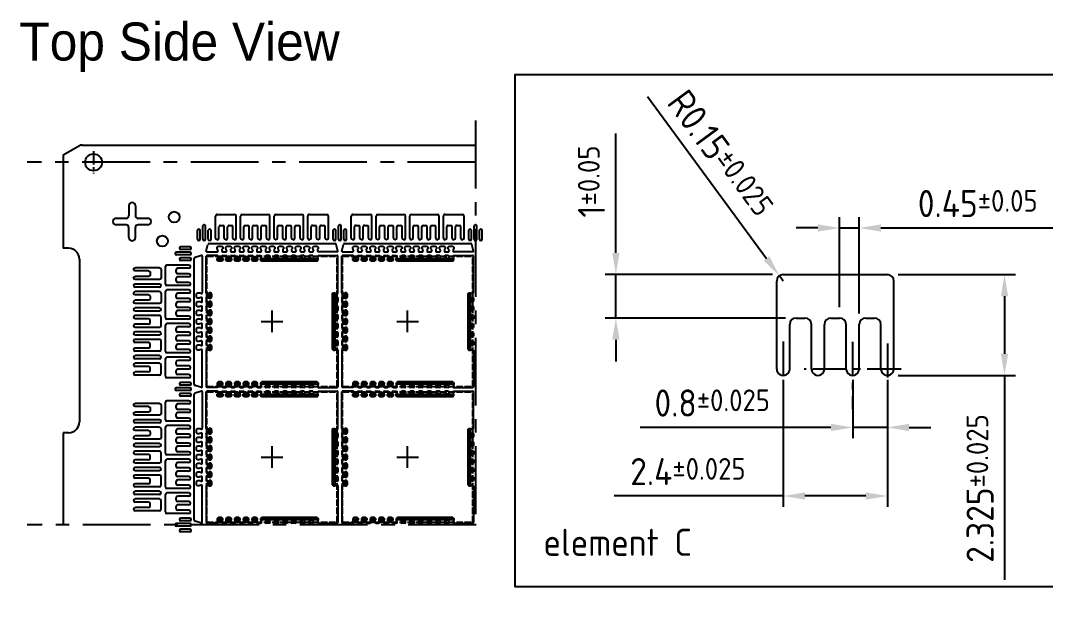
# Model space of a CAD drawing. Extents: x 398 to 764, y 536 to 780.
# Drawn here: x 399 to 493.5, y 726.8 to 780.2 of the extents above; entities that cross this region are included whole.
import ezdxf

# ---------------------------------------------------------------- set-up
doc = ezdxf.new("R2010")
doc.units = 0
for name, pattern in [('AM_ISO02W050', [7.5, 6, -1.5]), ('AXES', [2, 1.25, -0.25, 0.25, -0.25]), ('CONTINU', [0])]:
    doc.linetypes.add(name, pattern=pattern)
for name, color, linetype, lineweight in [('AXIS', 4, 'AXES', 25), ('DIMENSIONS', 3, 'Continuous', 25), ('NOTES', 6, 'CONTINU', 25)]:
    doc.layers.add(name, color=color, linetype=linetype, lineweight=lineweight)
for name, color, linetype in [('bottom leadframe', 7, 'Continuous'), ('leadframe', 7, 'Continuous'), ('Outline', 6, 'AM_ISO02W050'), ('silver', 9, 'Continuous'), ('top leadframe', 5, 'Continuous')]:
    doc.layers.add(name, color=color, linetype=linetype)
doc.styles.get("Standard").update_dxf_attribs({"font": 'ISOCP.SHX', "bigfont": 'bigfont.shx'})
doc.dimstyles.new('ST standard', dxfattribs={"dimtxt": 2.5, "dimasz": 3.5, "dimexe": 1, "dimexo": 1, "dimgap": 1, "dimtad": 1, "dimdec": 3, "dimdsep": 46, "dimtxsty": 'STANDARD', "dimcen": 0, "dimclrd": 3, "dimclre": 3, "dimclrt": 1, "dimadec": 0, "dimazin": 2, "dimtol": 1, "dimtp": 0.1, "dimtm": 0.1, "dimtfac": 0.8, "dimtdec": 3, "dimtmove": 0, "dimatfit": 3, "dimfxl": 1, "dimtolj": 2, "dimlwd": -1, "dimlwe": -1, "dimarcsym": 1})
doc.dimstyles.new('ST standard$0', dxfattribs={"dimtxt": 2.5, "dimasz": 2, "dimexe": 1, "dimexo": 1, "dimgap": 1, "dimtad": 1, "dimdec": 3, "dimdsep": 46, "dimtxsty": 'STANDARD', "dimcen": 0, "dimclrd": 3, "dimclre": 3, "dimclrt": 1, "dimadec": 0, "dimazin": 2, "dimtol": 1, "dimtp": 0.1, "dimtm": 0.1, "dimtfac": 0.8, "dimtdec": 3, "dimtmove": 0, "dimatfit": 3, "dimfxl": 1, "dimtolj": 2, "dimlwd": -1, "dimlwe": -1, "dimarcsym": 1})

# ---------------------------------------------------------------- blocks, each defined once
blk = doc.blocks.new('*D61')
at = {"layer": 'AXIS', "color": 3, "linetype": 'ByBlock', "ltscale": 50, "transparency": 16777216}
for p, q in [((479.956, 756.783), (490.752, 756.783)), ((489.752, 754.783), (489.752, 749.483)), ((479.956, 747.483), (490.752, 747.483)), ((489.752, 747.483), (489.752, 728.662))]:
    blk.add_line(p, q, dxfattribs=at)
at = {"layer": 'AXIS', "color": 3, "ltscale": 50, "transparency": 16777216}
for points in [[(489.419, 754.783), (490.085, 754.783), (489.752, 756.783)], [(489.419, 749.483), (490.085, 749.483), (489.752, 747.483)]]:
    blk.add_solid(points, dxfattribs=at)
at = {"layer": 'Defpoints', "color": 0, "ltscale": 50, "transparency": 16777216}
for p in [(478.956, 756.783), (478.956, 747.483), (489.752, 747.483)]:
    blk.add_point(p, dxfattribs=at)
at = {"layer": 'AXIS', "color": 1, "ltscale": 50, "transparency": 16777216, "insert": (487.502, 737.072), "char_height": 2.5, "attachment_point": 5, "rotation": 90}
blk.add_mtext('\\A2;2.325{\\H2;±0.025}', dxfattribs=at)
blk = doc.blocks.new('*D62')
at = {"layer": 'AXIS', "color": 3, "linetype": 'ByBlock', "ltscale": 50, "transparency": 16777216}
for p, q in [((475.756, 747.083), (475.756, 741.7)), ((478.956, 747.083), (478.956, 741.7)), ((473.756, 742.7), (456.181, 742.7)), ((478.956, 742.7), (475.756, 742.7)), ((480.956, 742.7), (482.956, 742.7))]:
    blk.add_line(p, q, dxfattribs=at)
at = {"layer": 'AXIS', "color": 3, "ltscale": 50, "transparency": 16777216}
for points in [[(473.756, 743.033), (473.756, 742.367), (475.756, 742.7)], [(480.956, 743.033), (480.956, 742.367), (478.956, 742.7)]]:
    blk.add_solid(points, dxfattribs=at)
at = {"layer": 'Defpoints', "color": 0, "ltscale": 50, "transparency": 16777216}
for p in [(475.756, 748.083), (478.956, 748.083), (475.756, 742.7)]:
    blk.add_point(p, dxfattribs=at)
at = {"layer": 'AXIS', "color": 1, "ltscale": 50, "transparency": 16777216, "insert": (462.811, 744.95), "char_height": 2.5, "attachment_point": 5}
blk.add_mtext('\\A2;0.8{\\H2;±0.025}', dxfattribs=at)
blk = doc.blocks.new('*D63')
at = {"layer": 'AXIS', "color": 3, "linetype": 'ByBlock', "ltscale": 50, "transparency": 16777216}
for p, q in [((469.356, 747.083), (469.356, 735.383)), ((478.956, 747.083), (478.956, 735.383)), ((469.356, 736.383), (453.784, 736.383)), ((476.956, 736.383), (471.356, 736.383))]:
    blk.add_line(p, q, dxfattribs=at)
at = {"layer": 'AXIS', "color": 3, "ltscale": 50, "transparency": 16777216}
for points in [[(471.356, 736.716), (471.356, 736.05), (469.356, 736.383)], [(476.956, 736.716), (476.956, 736.05), (478.956, 736.383)]]:
    blk.add_solid(points, dxfattribs=at)
at = {"layer": 'Defpoints', "color": 0, "ltscale": 50, "transparency": 16777216}
for p in [(469.356, 748.083), (478.956, 748.083), (469.356, 736.383)]:
    blk.add_point(p, dxfattribs=at)
at = {"layer": 'AXIS', "color": 1, "ltscale": 50, "transparency": 16777216, "insert": (460.57, 738.633), "char_height": 2.5, "attachment_point": 5}
blk.add_mtext('\\A2;2.4{\\H2;±0.025}', dxfattribs=at)
blk = doc.blocks.new('*D64')
at = {"layer": 'AXIS', "color": 3, "linetype": 'ByBlock', "ltscale": 50, "transparency": 16777216}
for p, q in [((453.928, 758.783), (453.928, 769.783)), ((468.356, 756.783), (452.928, 756.783)), ((453.928, 752.783), (453.928, 756.783)), ((469.556, 752.783), (452.928, 752.783)), ((453.928, 750.783), (453.928, 748.783))]:
    blk.add_line(p, q, dxfattribs=at)
at = {"layer": 'AXIS', "color": 3, "ltscale": 50, "transparency": 16777216}
for points in [[(453.595, 758.783), (454.261, 758.783), (453.928, 756.783)], [(453.595, 750.783), (454.261, 750.783), (453.928, 752.783)]]:
    blk.add_solid(points, dxfattribs=at)
at = {"layer": 'Defpoints', "color": 0, "ltscale": 50, "transparency": 16777216}
for p in [(469.356, 756.783), (453.928, 752.783), (470.556, 752.783)]:
    blk.add_point(p, dxfattribs=at)
at = {"layer": 'AXIS', "color": 1, "ltscale": 50, "transparency": 16777216, "insert": (451.678, 765.354), "char_height": 2.5, "attachment_point": 5, "rotation": 90}
blk.add_mtext('\\A2;1{\\H2;±0.05}', dxfattribs=at)
blk = doc.blocks.new('*D65')
at = {"layer": 'AXIS', "color": 3, "linetype": 'ByBlock', "ltscale": 50, "transparency": 16777216}
for p, q in [((474.556, 753.783), (474.556, 762.077)), ((476.356, 753.183), (476.356, 762.077)), ((472.556, 761.077), (470.556, 761.077)), ((474.556, 761.077), (476.356, 761.077)), ((478.356, 761.077), (494.216, 761.077))]:
    blk.add_line(p, q, dxfattribs=at)
at = {"layer": 'AXIS', "color": 3, "ltscale": 50, "transparency": 16777216}
for points in [[(472.556, 761.41), (472.556, 760.744), (474.556, 761.077)], [(478.356, 761.41), (478.356, 760.744), (476.356, 761.077)]]:
    blk.add_solid(points, dxfattribs=at)
at = {"layer": 'Defpoints', "color": 0, "ltscale": 50, "transparency": 16777216}
for p in [(476.356, 761.077), (474.556, 752.783), (476.356, 752.183)]:
    blk.add_point(p, dxfattribs=at)
at = {"layer": 'AXIS', "color": 1, "ltscale": 50, "transparency": 16777216, "insert": (487.286, 763.327), "char_height": 2.5, "attachment_point": 5}
blk.add_mtext('\\A2;0.45{\\H2;±0.05}', dxfattribs=at)
blk = doc.blocks.new('external slots vertical A')
at = {"layer": 'top leadframe'}
for p, q in [((0, -1.2), (0, 1.2)), ((2.175, 1.35), (0.15, 1.35)), ((2.175, 1.05), (1.15, 1.05)), ((1, 0.7), (1, 0.9)), ((2.175, 0.55), (1.15, 0.55)), ((2.175, 0.25), (1.15, 0.25)), ((1, -0.1), (1, 0.1)), ((2.175, -0.25), (1.15, -0.25)), ((1, -0.9), (1, -0.7)), ((2.175, -0.55), (1.15, -0.55)), ((2.175, -1.05), (1.15, -1.05)), ((2.175, -1.35), (0.15, -1.35))]:
    blk.add_line(p, q, dxfattribs=at)
for centre, start, end in [((0.15, 1.2), 90, 180), ((2.175, 1.2), 270, 90), ((1.15, 0.9), 90, 180), ((1.15, 0.7), 180, 270), ((2.175, 0.4), 270, 90), ((1.15, 0.1), 90, 180), ((1.15, -0.1), 180, 270), ((2.175, -0.4), 270, 90), ((1.15, -0.7), 90, 180), ((1.15, -0.9), 180, 270), ((2.175, -1.2), 270, 90), ((0.15, -1.2), 180, 270)]:
    blk.add_arc(centre, 0.15, start, end, dxfattribs=at)
blk = doc.blocks.new('*D66')
at = {"layer": 'AXIS', "color": 3, "linetype": 'ByBlock', "ltscale": 50, "transparency": 16777216}
for p, q in [((456.858, 773.193), (467.816, 758.278)), ((469.356, 756.183), (469, 756.666))]:
    blk.add_line(p, q, dxfattribs=at)
at = {"layer": 'AXIS', "color": 3, "ltscale": 50, "transparency": 16777216}
blk.add_solid([(468.085, 758.476), (467.548, 758.081), (469, 756.666)], dxfattribs=at)
at = {"layer": 'Defpoints', "color": 0, "ltscale": 50, "transparency": 16777216}
for p in [(469, 756.666), (469.356, 756.183)]:
    blk.add_point(p, dxfattribs=at)
at = {"layer": 'AXIS', "color": 1, "ltscale": 50, "transparency": 16777216, "insert": (463.558, 767.874), "char_height": 2.5, "attachment_point": 5, "rotation": 306.30617}
blk.add_mtext('\\A2;R0.15{\\H2;±0.025}', dxfattribs=at)
blk = doc.blocks.new('top fiducial')
at = {"layer": 'top leadframe', "ltscale": 50}
for p, q in [((1.162, 0.125), (-0.063, 0.125)), ((1.162, 0.625), (0.337, 0.625)), ((1.162, 0.375), (0.337, 0.375)), ((1.162, -0.125), (-0.063, -0.125)), ((1.162, -0.375), (0.337, -0.375)), ((1.162, -0.625), (0.337, -0.625))]:
    blk.add_line(p, q, dxfattribs=at)
for centre, start, end in [((-0.063, 0), 90, 270), ((0.337, 0.5), 90, 270), ((1.162, 0.5), 270, 90), ((1.162, 0), 270, 90), ((0.337, -0.5), 90, 270), ((1.162, -0.5), 270, 90)]:
    blk.add_arc(centre, 0.125, start, end, dxfattribs=at)
blk = doc.blocks.new('12x12 outline')
at = {"layer": 'AXIS', "ltscale": 50}
for p, q in [((0, -1.052), (0, 0.948)), ((-1, -0.052), (1, -0.052))]:
    blk.add_line(p, q, dxfattribs=at)
at = {"layer": 'Outline', "ltscale": 0.1}
for p, q in [((-6, -6.052), (-6, 5.948)), ((-6, 5.948), (6, 5.948)), ((6, -6.052), (6, 5.948)), ((-6, -6.052), (6, -6.052))]:
    blk.add_line(p, q, dxfattribs=at)
at = {"layer": 'top leadframe', "ltscale": 50}
blk.add_line((0, -0.052), (0, -0.052), dxfattribs=at)
blk = doc.blocks.new('lead top horizhontal small')
at = {"layer": 'top leadframe'}
for p, q in [((-0.8, 0), (0.8, 0)), ((-0.95, -2.175), (-0.95, -0.15)), ((0.95, -2.175), (0.95, -0.15)), ((-0.65, -2.175), (-0.65, -1.15)), ((-0.5, -1), (-0.3, -1)), ((-0.15, -2.175), (-0.15, -1.15)), ((0.15, -2.175), (0.15, -1.15)), ((0.3, -1), (0.5, -1)), ((0.65, -2.175), (0.65, -1.15))]:
    blk.add_line(p, q, dxfattribs=at)
for centre, start, end in [((-0.8, -0.15), 90, 180), ((0.8, -0.15), 0, 90), ((-0.5, -1.15), 90, 180), ((-0.3, -1.15), 360, 90), ((0.3, -1.15), 90, 180), ((0.5, -1.15), 0, 90), ((-0.8, -2.175), 180, 0), ((0, -2.175), 180, 0), ((0.8, -2.175), 180, 0)]:
    blk.add_arc(centre, 0.15, start, end, dxfattribs=at)
blk = doc.blocks.new('lead top horizhontal new A')
at = {"layer": 'leadframe', "xscale": -1, "rotation": 180}
for p in [(-29.495, 6.704), (-20.995, 6.704)]:
    blk.add_blockref('lead top horizhontal small', p, dxfattribs=at)
at = {"layer": 'top leadframe', "ltscale": 50, "xscale": -1, "rotation": 270}
for p in [(-26.795, 6.704), (-23.695, 6.704)]:
    blk.add_blockref('external slots vertical A', p, dxfattribs=at)
blk = doc.blocks.new('lead top new 1')
at = {"layer": 'top leadframe', "ltscale": 50}
for p, q in [((0.015, 0.423), (0.115, 0.523)), ((0.015, 0.273), (0.015, 0.423)), ((0.05, 0.273), (0.015, 0.273)), ((0.05, 0.173), (0.05, 0.273)), ((0.08, 0.111), (0.08, 0.08)), ((0.115, 0.523), (0.415, 0.523)), ((0.415, 0.523), (0.515, 0.423)), ((0.45, 0.111), (0.45, 0.08)), ((0.48, 0.173), (0.48, 0.273)), ((0.515, 0.273), (0.48, 0.273)), ((0.515, 0.423), (0.515, 0.273))]:
    blk.add_line(p, q, dxfattribs=at)
for centre, start, end in [((0, 0.08), 270, 0), ((0, 0.111), 0, 51.31781), ((0.53, 0.111), 128.68219, 180), ((0.53, 0.08), 180, 270)]:
    blk.add_arc(centre, 0.08, start, end, dxfattribs=at)
blk = doc.blocks.new('lead top horizhontal 12x12')
at = {"layer": 'top leadframe', "ltscale": 50}
for p, q in [((-5.811, 0), (5.811, 0)), ((-6.023, -0.748), (-5.065, -0.748)), ((-4.535, -0.748), (-4.265, -0.748)), ((-3.735, -0.748), (-3.465, -0.748)), ((-2.935, -0.748), (-2.665, -0.748)), ((-2.135, -0.748), (-1.865, -0.748)), ((-1.335, -0.748), (-1.065, -0.748)), ((-0.535, -0.748), (-0.265, -0.748)), ((0.265, -0.748), (0.535, -0.748)), ((1.065, -0.748), (1.335, -0.748)), ((1.865, -0.748), (2.135, -0.748)), ((2.665, -0.748), (2.935, -0.748)), ((3.465, -0.748), (3.735, -0.748)), ((6.023, -0.748), (4.265, -0.748))]:
    blk.add_line(p, q, dxfattribs=at)
at = {"layer": 'top leadframe'}
for p, q in [((-6.071, -0.685), (-5.907, -0.074)), ((6.071, -0.685), (5.907, -0.074))]:
    blk.add_line(p, q, dxfattribs=at)
for centre, radius, start, end in [((-5.811, -0.1), 0.1, 90, 165), ((5.811, -0.1), 0.1, 15, 90), ((-6.023, -0.697), 0.05, 165, 270), ((6.023, -0.697), 0.05, 270, 15)]:
    blk.add_arc(centre, radius, start, end, dxfattribs=at)
at = {"layer": 'leadframe', "ltscale": 50}
for p in [(-5.065, -0.748), (-4.265, -0.748)]:
    blk.add_blockref('lead top new 1', p, dxfattribs=at)
at = {"layer": 'top leadframe', "ltscale": 50}
for p in [(-3.465, -0.748), (-2.665, -0.748), (-1.865, -0.748), (-1.065, -0.748), (-0.265, -0.748), (0.535, -0.748), (1.335, -0.748), (2.135, -0.748), (2.935, -0.748), (3.735, -0.748)]:
    blk.add_blockref('lead top new 1', p, dxfattribs=at)
blk = doc.blocks.new('external slots vertical B')
at = {"layer": 'NOTES'}
blk.add_line((-0.15, 0.55), (-2.375, 0.55), dxfattribs=at)
at = {"layer": 'top leadframe'}
for p, q in [((-0.15, 0.55), (-2.375, 0.55)), ((-1.15, 0.25), (-2.375, 0.25)), ((-1, -0.1), (-1, 0.1)), ((0, -0.4), (0, 0.4)), ((-1.15, -0.25), (-2.375, -0.25)), ((-0.15, -0.55), (-2.375, -0.55))]:
    blk.add_line(p, q, dxfattribs=at)
for centre, start, end in [((-2.375, 0.4), 90, 270), ((-1.15, 0.1), 0, 90), ((-0.15, 0.4), 0, 90), ((-2.375, -0.4), 90, 270), ((-1.15, -0.1), 270, 0), ((-0.15, -0.4), 270, 0)]:
    blk.add_arc(centre, 0.15, start, end, dxfattribs=at)
blk = doc.blocks.new('external slots vertical C')
at = {"layer": 'top leadframe'}
for p, q in [((-0.15, 0.19), (-2.375, 0.19)), ((-0.15, -0.11), (-2.375, -0.11))]:
    blk.add_line(p, q, dxfattribs=at)
for centre, start, end in [((-2.375, 0.04), 90, 270), ((-0.15, 0.04), 270, 90)]:
    blk.add_arc(centre, 0.15, start, end, dxfattribs=at)
blk = doc.blocks.new('external slots vertical')
at = {"layer": 'AXIS', "xscale": -1, "rotation": 180}
for p in [(-37.792, 124.498), (-37.792, 122.298)]:
    blk.add_blockref('external slots vertical B', p, dxfattribs=at)
at = {"layer": 'AXIS'}
for name, p in [('external slots vertical C', (-37.792, 123.358)), ('external slots vertical A', (-37.392, 121.648)), ('external slots vertical C', (-37.792, 121.158)), ('external slots vertical B', (-37.792, 120.098)), ('external slots vertical C', (-37.792, 118.958)), ('external slots vertical A', (-37.392, 118.548)), ('external slots vertical B', (-37.792, 117.898)), ('external slots vertical C', (-37.792, 116.758)), ('external slots vertical B', (-37.792, 115.698))]:
    blk.add_blockref(name, p, dxfattribs=at)
at = {"layer": 'leadframe', "ltscale": 50, "rotation": 90}
for p in [(-37.392, 124.348), (-37.392, 115.848)]:
    blk.add_blockref('lead top horizhontal small', p, dxfattribs=at)
blk = doc.blocks.new('leadframe top 12x12 vertical')
at = {"layer": 'top leadframe', "ltscale": 50}
for p, q in [((0, -5.811), (0, 5.811)), ((0.747, 6.023), (0.747, 2.665)), ((0.747, 1.865), (0.747, 2.135)), ((0.747, 1.065), (0.747, 1.335)), ((0.747, 0.265), (0.747, 0.535)), ((0.747, -0.535), (0.747, -0.265)), ((0.747, -1.335), (0.747, -1.065)), ((0.747, -2.135), (0.747, -1.865)), ((0.747, -6.023), (0.747, -2.665))]:
    blk.add_line(p, q, dxfattribs=at)
at = {"layer": 'top leadframe'}
for p, q in [((0.685, 6.071), (0.074, 5.907)), ((0.685, -6.071), (0.074, -5.907))]:
    blk.add_line(p, q, dxfattribs=at)
for centre, radius, start, end in [((0.1, 5.811), 0.1, 105, 180), ((0.697, 6.023), 0.05, 0, 105), ((0.1, -5.811), 0.1, 180, 255), ((0.697, -6.023), 0.05, 255, 360)]:
    blk.add_arc(centre, radius, start, end, dxfattribs=at)
at = {"layer": 'top leadframe', "ltscale": 50, "rotation": 90.00000000000003}
for p in [(0.747, 2.135), (0.747, 1.335), (0.747, 0.535), (0.747, -0.265), (0.747, -1.065), (0.747, -1.865), (0.747, -2.665)]:
    blk.add_blockref('lead top new 1', p, dxfattribs=at)
blk = doc.blocks.new('lead top new 1 hor')
at = {"layer": 'bottom leadframe', "ltscale": 50}
for p, q in [((-0.072, 0.08), (-0.111, 0.08)), ((-0.111, 0.08), (-0.08, 0.08))]:
    blk.add_line(p, q, dxfattribs=at)
blk.add_arc((-0.111, 0), 0.08, 90, 141.31781, dxfattribs=at)
at = {"layer": 'top leadframe', "ltscale": 50}
for p, q in [((-0.523, 0.415), (-0.423, 0.515)), ((-0.523, 0.115), (-0.523, 0.415)), ((-0.423, 0.015), (-0.523, 0.115)), ((-0.423, 0.515), (-0.273, 0.515)), ((-0.273, 0.015), (-0.423, 0.015)), ((-0.273, 0.515), (-0.273, 0.48)), ((-0.173, 0.48), (-0.273, 0.48)), ((-0.173, 0.05), (-0.273, 0.05)), ((-0.273, 0.05), (-0.273, 0.015)), ((-0.111, 0.45), (-0.071, 0.45)), ((-0.111, 0.08), (-0.071, 0.08))]:
    blk.add_line(p, q, dxfattribs=at)
for centre, radius, start, end in [((-0.111, 0.53), 0.08, 218.68219, 270), ((-0.111, 0), 0.08, 90, 141.31781), ((-0.071, 0.52), 0.07, 270, 0), ((-0.071, 0.01), 0.07, 0, 90)]:
    blk.add_arc(centre, radius, start, end, dxfattribs=at)
blk = doc.blocks.new('silver on lead')
at = {"layer": 'silver', "ltscale": 50}
h = blk.add_hatch(dxfattribs=at)
h.set_pattern_fill('ANSI31', color=256, scale=0.025)
h.set_pattern_definition([(45, (1182.793325, -72.55297), (-0.056126601, 0.056126601), [])])
h.paths.add_polyline_path([(0.225, -0.108), (0.142, -0.025), (-0.142, -0.025), (-0.225, -0.108), (-0.225, -0.225), (-0.19, -0.225), (-0.19, -0.339, -0.196262), (-0.16, -0.412), (0.16, -0.412, -0.196262), (0.19, -0.339), (0.19, -0.225), (0.225, -0.225)])
for p, q in [((-0.142, -0.025), (-0.225, -0.108)), ((-0.225, -0.108), (-0.225, -0.225)), ((-0.225, -0.225), (-0.19, -0.225)), ((-0.19, -0.225), (-0.19, -0.339)), ((-0.16, -0.412), (0.16, -0.412)), ((-0.142, -0.025), (0.142, -0.025)), ((0.142, -0.025), (0.225, -0.108)), ((0.225, -0.225), (0.19, -0.225)), ((0.19, -0.225), (0.19, -0.339)), ((0.225, -0.108), (0.225, -0.225))]:
    blk.add_line(p, q, dxfattribs=at)
for centre, start, end in [((-0.265, -0.412), 0, 44.41531), ((0.265, -0.412), 135.58469, 180)]:
    blk.add_arc(centre, 0.105, start, end, dxfattribs=at)
blk = doc.blocks.new('power bar')
at = {"layer": 'leadframe', "ltscale": 50}
h = blk.add_hatch(dxfattribs=at)
h.set_pattern_fill('ANSI31', color=256, scale=0.025)
h.set_pattern_definition([(45, (178.85192, -110.24927), (-0.0561266, 0.0561266), [])])
h.paths.add_polyline_path([(2.625, -0.11), (2.54, -0.025), (-2.54, -0.025), (-2.625, -0.11), (-2.625, -0.225), (2.625, -0.225)])
for p, q in [((-2.54, -0.025), (-2.625, -0.11)), ((-2.625, -0.11), (-2.625, -0.225)), ((2.625, -0.225), (-2.625, -0.225)), ((2.54, -0.025), (-2.54, -0.025)), ((2.54, -0.025), (2.625, -0.11)), ((2.625, -0.11), (2.625, -0.225))]:
    blk.add_line(p, q, dxfattribs=at)
at = {"layer": 'top leadframe', "ltscale": 50}
for p, q in [((-2.55, 0), (-2.65, -0.1)), ((2.55, 0), (-2.55, 0)), ((2.55, 0), (2.65, -0.1)), ((-2.65, -0.1), (-2.65, -0.25)), ((-2.65, -0.25), (-2.615, -0.25)), ((-2.65, -0.25), (-2.615, -0.25)), ((-2.65, -0.25), (-2.615, -0.25)), ((-2.615, -0.35), (-2.615, -0.25)), ((-2.615, -0.25), (-2.615, -0.35)), ((-2.585, -0.412, 0), (-2.585, -0.443, 0)), ((-2.585, -0.412), (-2.585, -0.453)), ((-2.215, -0.413), (-2.215, -0.453)), ((-2.185, -0.316), (-2.185, -0.35)), ((-2.145, -0.276), (-1.855, -0.276)), ((-1.855, -0.523), (-2.145, -0.523)), ((-1.815, -0.35), (-1.815, -0.316)), ((-1.785, -0.412, 0), (-1.785, -0.443, 0)), ((-1.785, -0.413), (-1.785, -0.453)), ((-1.415, -0.413), (-1.415, -0.453)), ((-1.385, -0.316), (-1.385, -0.35)), ((-1.345, -0.276), (-1.055, -0.276)), ((-1.055, -0.523), (-1.345, -0.523)), ((-1.015, -0.35), (-1.015, -0.316)), ((-0.985, -0.412, 0), (-0.985, -0.443, 0)), ((-0.985, -0.413), (-0.985, -0.453)), ((-0.615, -0.413), (-0.615, -0.453)), ((-0.585, -0.316), (-0.585, -0.35)), ((-0.545, -0.276), (-0.255, -0.276)), ((-0.255, -0.523), (-0.545, -0.523)), ((-0.215, -0.35), (-0.215, -0.316)), ((-0.185, -0.412, 0), (-0.185, -0.443, 0)), ((-0.185, -0.413), (-0.185, -0.453)), ((0.185, -0.413), (0.185, -0.453)), ((0.215, -0.316), (0.215, -0.35)), ((0.255, -0.276), (0.545, -0.276)), ((0.545, -0.523), (0.255, -0.523)), ((0.585, -0.35), (0.585, -0.316)), ((0.615, -0.412, 0), (0.615, -0.443, 0)), ((0.615, -0.413), (0.615, -0.453)), ((0.985, -0.413), (0.985, -0.453)), ((1.015, -0.316), (1.015, -0.35)), ((1.055, -0.276), (1.345, -0.276)), ((1.345, -0.523), (1.055, -0.523)), ((1.385, -0.35), (1.385, -0.316)), ((1.415, -0.412, 0), (1.415, -0.443, 0)), ((1.415, -0.413), (1.415, -0.453)), ((1.785, -0.413), (1.785, -0.453)), ((1.815, -0.316), (1.815, -0.35)), ((1.855, -0.276), (2.145, -0.276)), ((2.145, -0.523), (1.855, -0.523)), ((2.185, -0.35), (2.185, -0.316)), ((2.215, -0.412, 0), (2.215, -0.443, 0)), ((2.215, -0.413), (2.215, -0.453)), ((2.585, -0.412), (2.585, -0.453, 0)), ((2.65, -0.25), (2.615, -0.25)), ((2.65, -0.25), (2.615, -0.25)), ((2.615, -0.25), (2.615, -0.35)), ((2.65, -0.1), (2.65, -0.25))]:
    blk.add_line(p, q, dxfattribs=at)
for centre, radius, start, end in [((-2.655, -0.453), 0.07, 270, 0), ((-2.665, -0.412), 0.08, 0, 51.31781), ((-2.135, -0.412), 0.08, 128.68219, 180), ((-2.145, -0.453), 0.07, 180, 270), ((-2.145, -0.316), 0.04, 90, 180), ((-1.855, -0.316), 0.04, 0, 90), ((-1.855, -0.453), 0.07, 270, 0), ((-1.865, -0.412, 0), 0.08, 0, 51.31781), ((-1.335, -0.412), 0.08, 128.68219, 180), ((-1.345, -0.453), 0.07, 180, 270), ((-1.345, -0.316), 0.04, 90, 180), ((-1.055, -0.316), 0.04, 0, 90), ((-1.055, -0.453), 0.07, 270, 0), ((-1.065, -0.412, 0), 0.08, 0, 51.31781), ((-0.535, -0.412), 0.08, 128.68219, 180), ((-0.545, -0.453), 0.07, 180, 270), ((-0.545, -0.316), 0.04, 90, 180), ((-0.255, -0.316), 0.04, 0, 90), ((-0.255, -0.453), 0.07, 270, 0), ((-0.265, -0.412, 0), 0.08, 0, 51.31781), ((0.265, -0.412), 0.08, 128.68219, 180), ((0.255, -0.453), 0.07, 180, 270), ((0.255, -0.316), 0.04, 90, 180), ((0.545, -0.316), 0.04, 0, 90), ((0.545, -0.453), 0.07, 270, 0), ((0.535, -0.412, 0), 0.08, 0, 51.31781), ((1.065, -0.412), 0.08, 128.68219, 180), ((1.055, -0.453), 0.07, 180, 270), ((1.055, -0.316), 0.04, 90, 180), ((1.345, -0.316), 0.04, 0, 90), ((1.345, -0.453), 0.07, 270, 0), ((1.335, -0.412, 0), 0.08, 0, 51.31781), ((1.865, -0.412), 0.08, 128.68219, 180), ((1.855, -0.453), 0.07, 180, 270), ((1.855, -0.316), 0.04, 90, 180), ((2.145, -0.316), 0.04, 0, 90), ((2.145, -0.453), 0.07, 270, 0), ((2.135, -0.412, 0), 0.08, 0, 51.31781), ((2.665, -0.412), 0.08, 128.68219, 180), ((2.655, -0.453), 0.07, 180, 270)]:
    blk.add_arc(centre, radius, start, end, dxfattribs=at)
blk = doc.blocks.new('leadframe top 12x12')
at = {"layer": 'top leadframe', "ltscale": 50}
for p, q in [((-6.073, 2.655), (-6.073, 6.001)), ((-5.055, 6.072), (-6.001, 6.072)), ((-4.545, 6.072), (-4.255, 6.072)), ((-3.745, 6.072), (-3.455, 6.072)), ((-2.945, 6.072), (-2.655, 6.072)), ((-2.145, 6.072), (-1.855, 6.072)), ((-1.345, 6.072), (-1.055, 6.072)), ((4.255, 6.072), (6, 6.072)), ((6.072, 2.655), (6.072, 6)), ((-6.073, 2.145), (-6.073, 1.855)), ((-6.073, 1.345), (-6.073, 1.055)), ((-6.073, 0.545), (-6.073, 0.255)), ((-6.073, -0.255), (-6.073, -0.545)), ((-6.073, -1.855), (-6.073, -2.145)), ((-6.073, -1.055), (-6.073, -1.345)), ((-6.073, -2.655), (-6.073, -6.001)), ((6.072, -2.655), (6.072, -6)), ((-5.055, -6.073), (-6.001, -6.073)), ((-4.545, -6.073), (-4.255, -6.073)), ((-3.745, -6.073), (-3.455, -6.073)), ((-2.945, -6.073), (-2.655, -6.073)), ((-2.145, -6.073), (-1.855, -6.073)), ((-1.345, -6.073), (-1.055, -6.073)), ((4.255, -6.073), (6, -6.073))]:
    blk.add_line(p, q, dxfattribs=at)
for centre, start, end in [((-6, 6), 90, 180), ((6, 6), 359.96909, 90.03091), ((-6, -6), 180, 270), ((6, -6), 269.96909, 0.03091)]:
    blk.add_arc(centre, 0.0725, start, end, dxfattribs=at)
at = {"layer": 'AXIS', "rotation": 90}
for p in [(-4.535, 6.073), (-3.735, 6.073), (-2.935, 6.073), (-2.135, 6.073), (-1.335, 6.073)]:
    blk.add_blockref('lead top new 1 hor', p, dxfattribs=at)
at = {"layer": 'AXIS', "xscale": -1}
for p in [(-6.073, 2.135), (-6.073, 1.335), (-6.073, 0.535), (-6.073, -0.265), (-6.073, -1.065), (-6.073, -1.865), (-6.073, -2.665)]:
    blk.add_blockref('lead top new 1 hor', p, dxfattribs=at)
at = {"layer": 'AXIS', "xscale": -1.000000000000003, "rotation": 90}
for p in [(-4.535, -6.073), (-3.735, -6.073), (-2.935, -6.073), (-2.135, -6.073), (-1.335, -6.073)]:
    blk.add_blockref('lead top new 1 hor', p, dxfattribs=at)
at = {"layer": 'silver', "xscale": -1, "rotation": 180}
for p in [(-4.8, 5.55), (-4, 5.55), (-3.2, 5.55), (-2.4, 5.55), (-1.6, 5.55)]:
    blk.add_blockref('silver on lead', p, dxfattribs=at)
at = {"layer": 'silver', "rotation": 270}
for p in [(-5.55, 2.4), (-5.55, 1.6), (-5.55, 0.8), (-5.55, 0), (-5.55, -0.8), (-5.55, -1.6), (-5.55, -2.4)]:
    blk.add_blockref('silver on lead', p, dxfattribs=at)
at = {"layer": 'silver'}
for p in [(-4.8, -5.55), (-4, -5.55), (-3.2, -5.55), (-2.4, -5.55), (-1.6, -5.55)]:
    blk.add_blockref('silver on lead', p, dxfattribs=at)
at = {"layer": 'top leadframe', "xscale": -1, "rotation": 180}
blk.add_blockref('power bar', (1.6, 5.55), dxfattribs=at)
at = {"layer": 'top leadframe', "rotation": 90}
blk.add_blockref('power bar', (5.55, 0), dxfattribs=at)
at = {"layer": 'top leadframe'}
blk.add_blockref('power bar', (1.6, -5.55), dxfattribs=at)
blk = doc.blocks.new('top external slot corner')
at = {"layer": 'top leadframe'}
for p, q in [((-0.3, -0.35), (-0.3, -1.2625)), ((0.3, -0.35), (0.3, -1.2625)), ((-0.55, -1.5125), (-1.4625, -1.5125)), ((1.4625, -1.5125), (0.55, -1.5125)), ((-0.55, -2.1125), (-1.4625, -2.1125)), ((-0.3, -3.275), (-0.3, -2.3625)), ((0.3, -3.275), (0.3, -2.3625)), ((1.4625, -2.1125), (0.55, -2.1125))]:
    blk.add_line(p, q, dxfattribs=at)
for centre, radius, start, end in [((0, -0.35), 0.3, 0, 180), ((-1.4625, -1.8125), 0.3, 90, 270), ((-0.55, -1.2625), 0.25, 270, 0), ((0.55, -1.2625), 0.25, 180, 270), ((1.4625, -1.8125), 0.3, 270, 90), ((-0.55, -2.3625), 0.25, 360, 90), ((0.55, -2.3625), 0.25, 90, 180), ((0, -3.275), 0.3, 180, 0)]:
    blk.add_arc(centre, radius, start, end, dxfattribs=at)
blk = doc.blocks.new('top leadframe corner')
blk.add_circle((0, 0), 0.775)
at = {"layer": 'AXIS', "ltscale": 5}
for p, q in [((35.2, 3.841), (35.2, -33.528)), ((35.2, 0), (-6.135, 0)), ((35.258, -33.413), (-6.135, -33.413))]:
    blk.add_line(p, q, dxfattribs=at)
at = {"layer": 'AXIS'}
blk.add_line((0, 1.04), (0, -1.04), dxfattribs=at)
at = {"layer": 'leadframe', "ltscale": 50}
for p in [(-2.8, 0.688), (-1.068, 1.588)]:
    blk.add_line(p, (-1.241, 1.588), dxfattribs=at)
at = {"layer": 'leadframe'}
for p, q in [((-1.068, 1.588), (35.2, 1.588)), ((-2.8, 0.688), (-2.8, -7.912)), ((-2.3, -7.912), (-2.8, -7.912)), ((-1.3, -8.912), (-1.3, -23.913)), ((-2.3, -24.913), (-2.8, -24.913)), ((-2.8, -24.913), (-2.8, -33.413))]:
    blk.add_line(p, q, dxfattribs=at)
for centre, start, end in [((-2.3, -8.912), 0, 90), ((-2.3, -23.913), 270, 0)]:
    blk.add_arc(centre, 1, start, end, dxfattribs=at)
at = {"layer": 'top leadframe', "ltscale": 50}
for centre in [(7.43, -5.047), (6.342, -7.254)]:
    blk.add_circle(centre, 0.5, dxfattribs=at)
at = {"layer": 'bottom leadframe', "ltscale": 50}
for name, p in [('top external slot corner', (3.55, -3.65)), ('top fiducial', (7.715, -8.413)), ('top fiducial', (7.715, -20.913)), ('top fiducial', (7.715, -33.413))]:
    blk.add_blockref(name, p, dxfattribs=at)
at = {"layer": 'bottom leadframe', "ltscale": 50, "rotation": 270}
for p in [(10.2, -5.928), (22.7, -5.928), (35.2, -5.928)]:
    blk.add_blockref('top fiducial', p, dxfattribs=at)
at = {"layer": 'leadframe'}
for name, p in [('lead top horizhontal 12x12', (16.45, -7.488)), ('lead top horizhontal 12x12', (28.95, -7.488)), ('leadframe top 12x12 vertical', (9.275, -14.663)), ('leadframe top 12x12', (16.45, -14.663)), ('leadframe top 12x12', (28.95, -14.663)), ('leadframe top 12x12 vertical', (9.275, -27.163)), ('leadframe top 12x12', (16.45, -27.163)), ('leadframe top 12x12', (28.95, -27.163))]:
    blk.add_blockref(name, p, dxfattribs=at)
at = {"layer": 'leadframe', "ltscale": 50}
for p in [(16.45, -14.61), (28.95, -14.61), (16.45, -27.11), (28.95, -27.11)]:
    blk.add_blockref('12x12 outline', p, dxfattribs=at)
at = {"layer": 'top leadframe', "xscale": -1, "rotation": 180}
for p in [(41.695, 1.894), (54.195, 1.894)]:
    blk.add_blockref('lead top horizhontal new A', p, dxfattribs=at)
at = {"layer": 'top leadframe'}
for p in [(44.005, -134.76), (44.005, -147.26)]:
    blk.add_blockref('external slots vertical', p, dxfattribs=at)

msp = doc.modelspace()

# ---------------------------------------------------------------- linework, layer by layer
at = {"layer": 'AXIS', "ltscale": 2.5}
for p, q in [((469.3557, 750.6094), (469.3557, 741.2329)), ((475.7557, 750.5741), (475.7557, 744.3915)), ((478.9557, 750.4247), (478.9557, 744.3915)), ((480.2217, 748.0829), (471.2898, 748.0829))]:
    msp.add_line(p, q, dxfattribs=at)
at = {"layer": 'top leadframe'}
msp.add_lwpolyline([(495.897, 728.0078), (444.6571, 728.0078), (444.6571, 775.2215), (495.897, 775.2215)], close=True, dxfattribs=at)

# ---------------------------------------------------------------- block references
at = {"layer": 'leadframe'}
msp.add_blockref('top leadframe corner', (405.7827, 767.1277), dxfattribs=at)
at = {"layer": 'top leadframe', "ltscale": 50, "xscale": 4, "yscale": 4, "zscale": 4, "rotation": 270}
msp.add_blockref('external slots vertical A', (474.1557, 756.7829), dxfattribs=at)

# ---------------------------------------------------------------- texts
at = {"layer": 'DIMENSIONS', "color": 1, "ltscale": 50}
msp.add_text('element C', height=2.5, dxfattribs=at).set_placement((447.2445, 730.8664))
at = {"layer": 'NOTES', "insert": (398.941, 780.007), "char_height": 3.5, "attachment_point": 1}
msp.add_mtext_dynamic_manual_height_columns('{\\fPMingLiU|b0|i0|c136|p18;Top\\fPMingLiU|b0|i0|c0|p18; \\fPMingLiU|b0|i0|c136|p18;Side\\fPMingLiU|b0|i0|c0|p18; \\fPMingLiU|b0|i0|c136|p18;View}', width=46.502872, gutter_width=12.5, heights=[9.3333], dxfattribs=at)

# ---------------------------------------------------------------- dimensions: what is measured, and where the dimension line sits
at = {"layer": 'AXIS', "ltscale": 50}
dim = msp.add_radius_dim(center=(469.3557, 756.1829), mpoint=(469.0005, 756.6664), dimstyle='ST standard', override={"dimasz": 2, "dimlfac": 0.25, "dimtp": 0.025, "dimtm": 0.025}, dxfattribs=at)
dim.commit()
dim.dimension.update_dxf_attribs({"geometry": '*D66', "text_midpoint": (463.5581, 767.8736)})
for base, p1, p2, override, picture, middle in [((453.9279, 752.7829), (469.3557, 756.7829), (470.5557, 752.7829), {"dimlfac": 0.25, "dimtp": 0.05, "dimtm": 0.05}, '*D64', (453.9279, 765.3541)), ((489.7521, 747.4829), (478.9557, 756.7829), (478.9557, 747.4829), {"dimlfac": 0.25, "dimtp": 0.025, "dimtm": 0.025}, '*D61', (489.7521, 737.0722))]:
    dim = msp.add_linear_dim(base=base, p1=p1, p2=p2, angle=270, dimstyle='ST standard$0', override=override, dxfattribs=at)
    dim.commit()
    dim.dimension.update_dxf_attribs({"geometry": picture, "text_midpoint": middle, "dimtype": 128})
for base, p1, p2, override, picture, middle in [((476.3557, 761.0769), (474.5557, 752.7829), (476.3557, 752.1829), {"dimlfac": 0.25, "dimtp": 0.05, "dimtm": 0.05}, '*D65', (487.2856, 761.0769)), ((475.7557, 742.7001), (478.9557, 748.0829), (475.7557, 748.0829), {"dimlfac": 0.25, "dimtp": 0.025, "dimtm": 0.025}, '*D62', (462.8109, 742.7001))]:
    dim = msp.add_linear_dim(base=base, p1=p1, p2=p2, dimstyle='ST standard$0', override=override, dxfattribs=at)
    dim.commit()
    dim.dimension.update_dxf_attribs({"geometry": picture, "text_midpoint": middle, "dimtype": 128})
dim = msp.add_linear_dim(base=(469.3557, 736.3829), p1=(478.9557, 748.0829), p2=(469.3557, 748.0829), dimstyle='ST standard$0', override={"dimlfac": 0.25, "dimtp": 0.025, "dimtm": 0.025}, dxfattribs=at)
dim.commit()
dim.dimension.update_dxf_attribs({"geometry": '*D63', "text_midpoint": (460.5701, 738.6332)})

doc.saveas('drawing.dxf')
